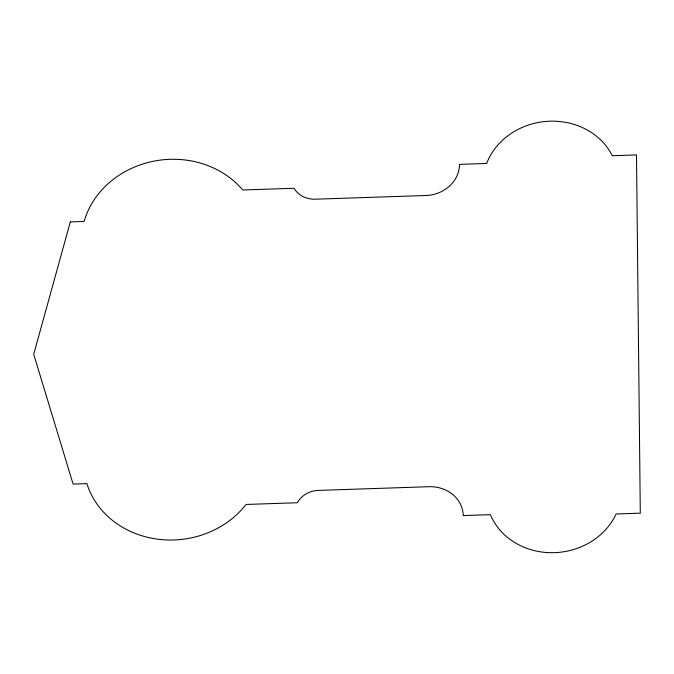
<?xml version="1.0" encoding="UTF-8"?>
<svg xmlns="http://www.w3.org/2000/svg" width="674" height="674" viewBox="0 0 674 674"><rect width="100%" height="100%" fill="white"/><g stroke="black" fill="none" stroke-linecap="round" stroke-linejoin="round"><path stroke-width="1.01" d="M70.323 221.923L33.7 354.271L73.104 484.084L86.895 483.62A89.532 79.633 -6.9 0 0 157.682 539.183A89.532 79.633 -6.9 0 0 246.069 504.455L297.403 502.737A23.624 21.012 -6.9 0 1 317.968 490.411L429.97 486.67A34.071 30.296 -6.9 0 1 463.232 515.568L490.402 514.658A67.543 60.079 -6.9 0 0 552.301 552.697A67.543 60.079 -6.9 0 0 616.087 513.984L640.3 513.175L636.492 154.91L612.278 155.728A67.543 60.079 -6.9 0 0 547.709 121.303A67.543 60.079 -6.9 0 0 486.67 163.453L459.5 164.363A34.071 30.296 -6.9 0 1 426.878 195.468L314.868 199.209A23.624 21.012 -6.9 0 1 294.058 188.273L242.724 189.992A89.532 79.633 -6.9 0 0 153.664 161.196A89.532 79.633 -6.9 0 0 84.107 221.46L70.323 221.923"/></g></svg>
